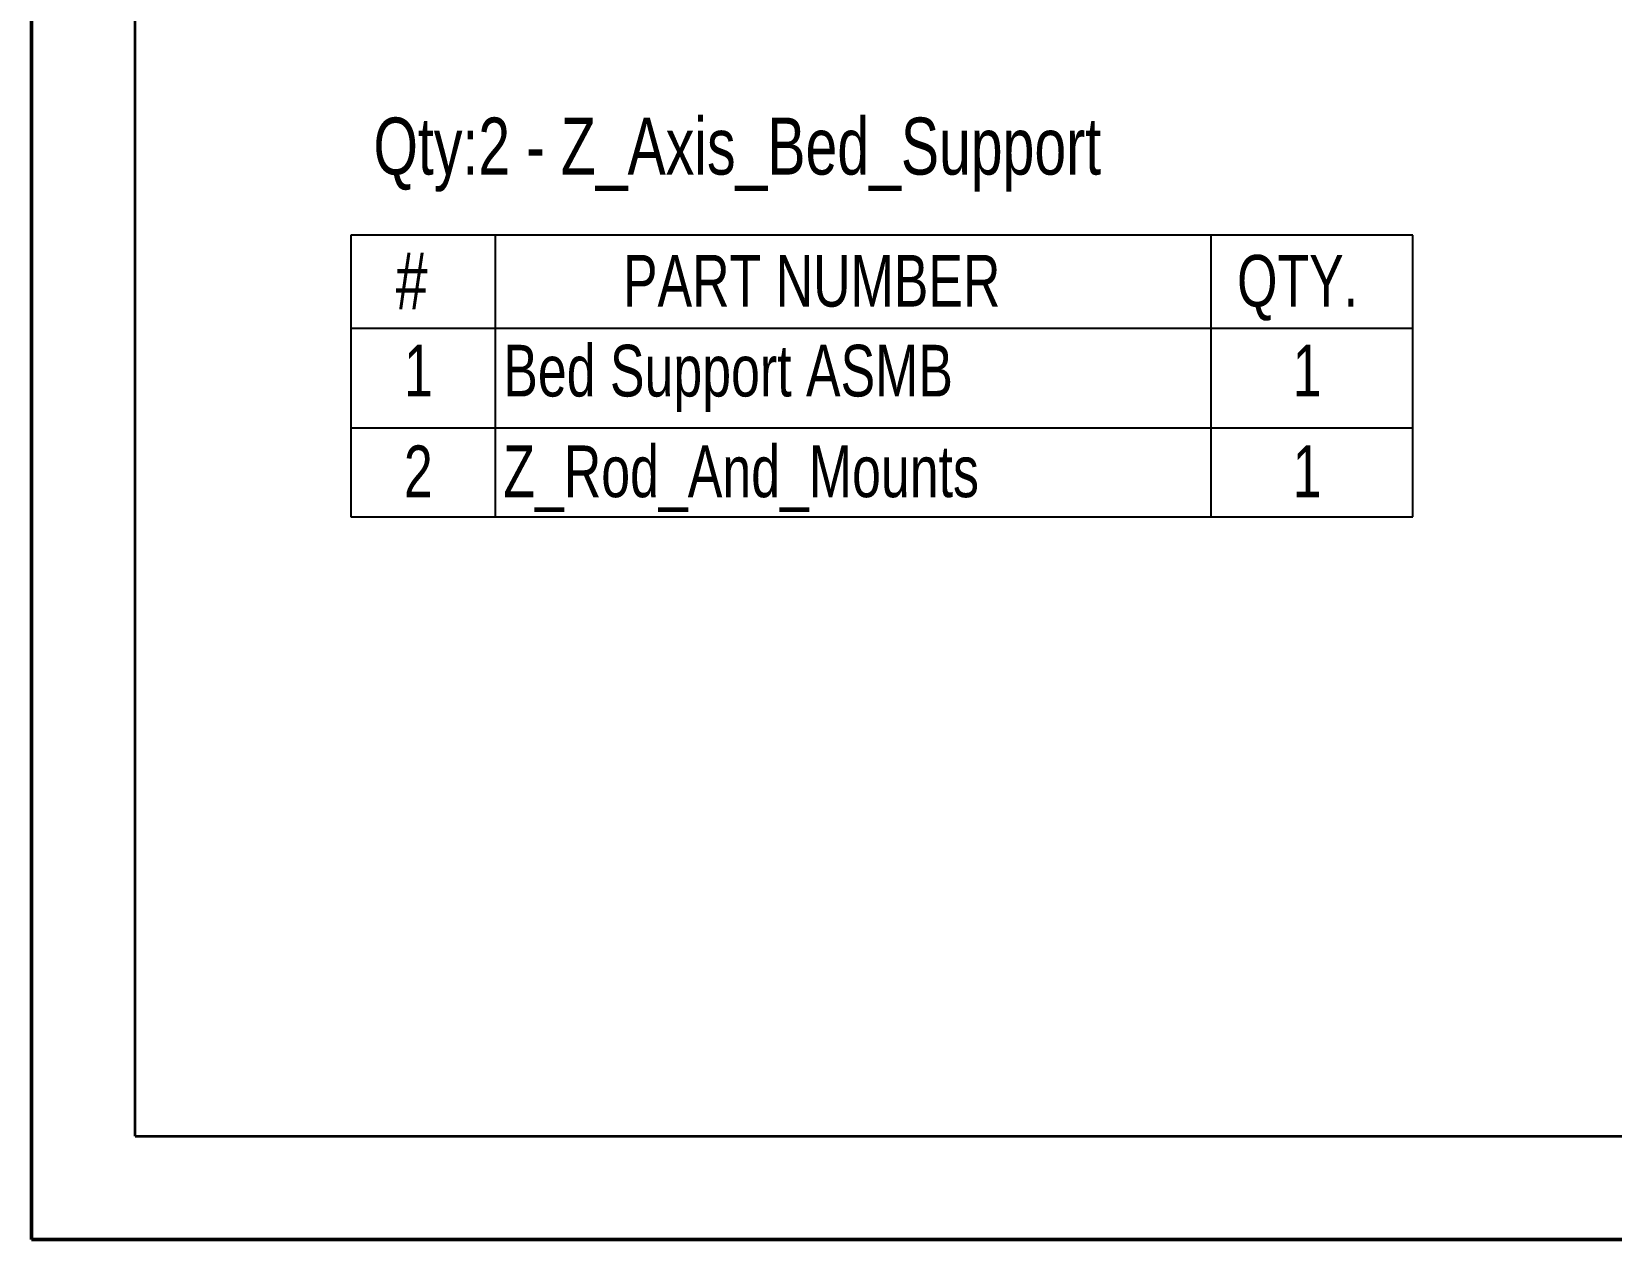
# Model space of a CAD drawing. Header units: millimetres. Extents: x 0 to 279, y 0 to 216.
# Drawn here: x 0 to 97, y 0 to 74.2 of the extents above; entities that cross this region are included whole.
import ezdxf

# ---------------------------------------------------------------- set-up
doc = ezdxf.new("R2010")
doc.units = ezdxf.units.MM
doc.layers.add('PAGE_BORDER', color=7, linetype='Continuous')
doc.layers.add('TITLE_BLOCK_BORDER', color=7, linetype='Continuous')
doc.styles.add('SLDTEXTSTYLE0', font='TXT', dxfattribs={"width": 0.75})

# ---------------------------------------------------------------- blocks, each defined once
blk = doc.blocks.new('SW_TABLEANNOTATION_11')
at = {"layer": 'TITLE_BLOCK_BORDER', "color": 0}
for p, q in [((0, 0), (0, -17.298)), ((65.202, 0), (0, 0)), ((8.858, 0), (8.858, -5.716)), ((52.805, 0), (52.805, -5.716)), ((65.202, -17.298), (65.202, 0)), ((0, -5.716), (65.202, -5.716)), ((8.858, -5.716), (8.858, -17.298)), ((52.805, -5.716), (52.805, -17.298)), ((0, -11.822), (65.202, -11.822)), ((0, -17.298), (65.202, -17.298))]:
    blk.add_line(p, q, dxfattribs=at)
at = {"layer": 'TITLE_BLOCK_BORDER', "color": 0, "attachment_point": 1, "style": 'SLDTEXTSTYLE0'}
for s, insert, char_height in [('#', (2.749, -1.046), 3.5), ('PART NUMBER', (16.707, -1.211), 3.175), ('QTY.', (54.42, -1.211), 3.175), ('1', (3.256, -6.729), 3.175), ('Bed Support ASMB', (9.358, -6.729), 3.175), ('1', (57.831, -6.729), 3.175), ('2', (3.256, -12.913), 3.175), ('Z_Rod_And_Mounts', (9.358, -12.913), 3.175), ('1', (57.831, -12.913), 3.175)]:
    blk.add_mtext(s, dxfattribs=dict(at, insert=insert, char_height=char_height))

msp = doc.modelspace()

# ---------------------------------------------------------------- linework, layer by layer
at = {"color": 7, "linetype": 'Continuous', "lineweight": 50}
for q in [(0, 215.9), (279.4, 0)]:
    msp.add_line((0, 0), q, dxfattribs=at)
at = {"layer": 'PAGE_BORDER', "lineweight": 35}
for q in [(6.35, 209.55), (273.05, 6.35)]:
    msp.add_line((6.35, 6.35), q, dxfattribs=at)

# ---------------------------------------------------------------- block references
at = {"layer": 'TITLE_BLOCK_BORDER'}
msp.add_blockref('SW_TABLEANNOTATION_11', (19.607, 61.671), dxfattribs=at)

# ---------------------------------------------------------------- texts
at = {"layer": 'TITLE_BLOCK_BORDER', "insert": (20.995, 68.895), "char_height": 3.5, "attachment_point": 1, "style": 'SLDTEXTSTYLE0'}
msp.add_mtext('Qty:2 - Z_Axis_Bed_Support', dxfattribs=at)

doc.saveas('drawing.dxf')
